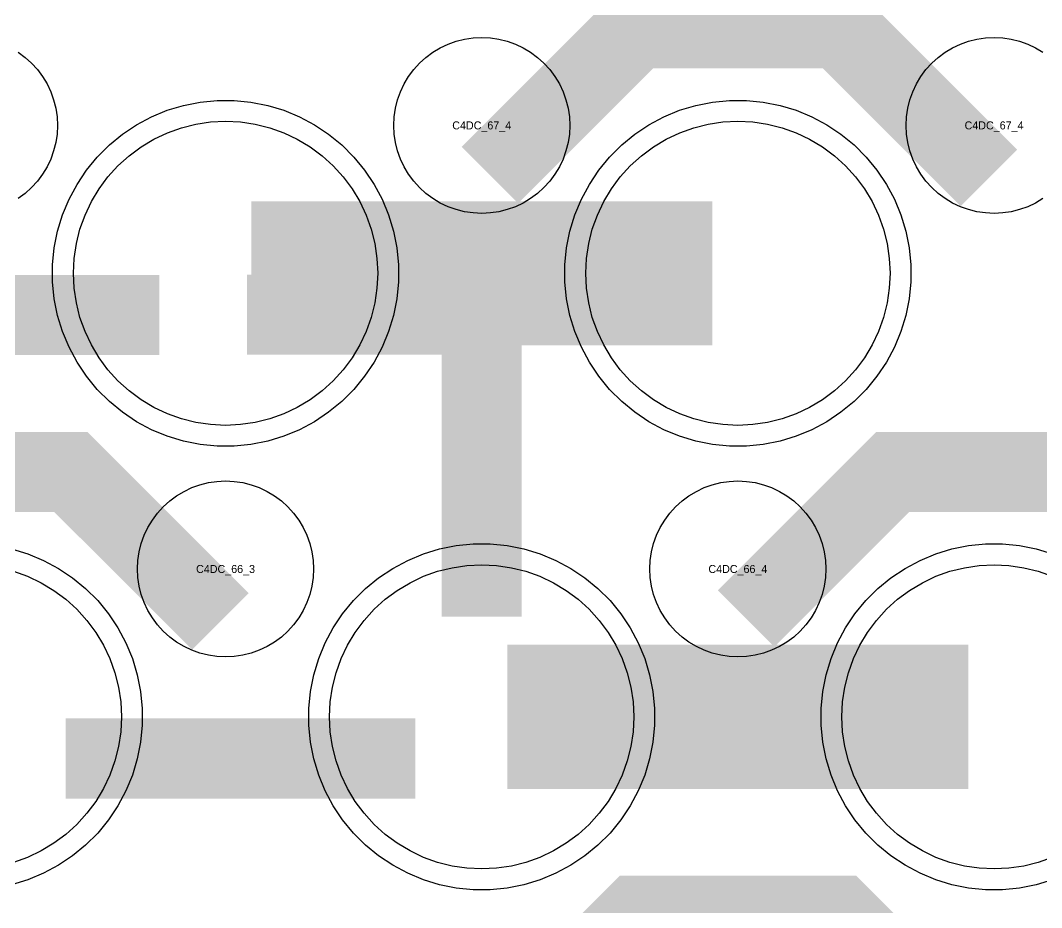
# Model space of a CAD drawing. Extents: x -11880 to 11880, y -14992 to 14992.
# Drawn here: x -10864.1 to -10545.2, y -5753.9 to -5476.8 of the extents above; entities that cross this region are included whole.
import ezdxf
from ezdxf.enums import TextEntityAlignment as Align

# ---------------------------------------------------------------- set-up
doc = ezdxf.new("R2010")
doc.units = 0
doc.header["$MEASUREMENT"] = 0
for name, color, linetype in [('GDS_775_DT_237', 138, 'CONTINUOUS'), ('RDL1_FS', 34, 'CONTINUOUS'), ('RDL_BS', 160, 'CONTINUOUS')]:
    doc.layers.add(name, color=color, linetype=linetype)

msp = doc.modelspace()

# ---------------------------------------------------------------- linework, layer by layer
at = {"layer": 'RDL1_FS'}
for points in [[(-10800, -5603.279), (-10804.657, -5603.05), (-10809.268, -5602.366), (-10813.791, -5601.234), (-10818.181, -5599.662), (-10822.395, -5597.67), (-10826.395, -5595.272), (-10830.14, -5592.494), (-10833.594, -5589.364), (-10836.724, -5585.91), (-10839.502, -5582.165), (-10841.9, -5578.165), (-10843.892, -5573.951), (-10845.464, -5569.561), (-10846.596, -5565.038), (-10847.28, -5560.427), (-10847.509, -5555.77), (-10847.28, -5551.113), (-10846.596, -5546.502), (-10845.464, -5541.979), (-10843.892, -5537.589), (-10841.9, -5533.375), (-10839.502, -5529.375), (-10836.724, -5525.63), (-10833.594, -5522.176), (-10830.14, -5519.046), (-10826.395, -5516.268), (-10822.395, -5513.87), (-10818.181, -5511.878), (-10813.791, -5510.306), (-10809.268, -5509.174), (-10804.657, -5508.49), (-10800, -5508.261), (-10795.343, -5508.49), (-10790.732, -5509.174), (-10786.209, -5510.306), (-10781.819, -5511.878), (-10777.605, -5513.87), (-10773.605, -5516.268), (-10769.86, -5519.046), (-10766.406, -5522.176), (-10763.276, -5525.63), (-10760.498, -5529.375), (-10758.1, -5533.375), (-10756.108, -5537.589), (-10754.536, -5541.979), (-10753.404, -5546.502), (-10752.72, -5551.113), (-10752.491, -5555.77), (-10752.72, -5560.427), (-10753.404, -5565.038), (-10754.536, -5569.561), (-10756.108, -5573.951), (-10758.1, -5578.165), (-10760.498, -5582.165), (-10763.276, -5585.91), (-10766.406, -5589.364), (-10769.86, -5592.494), (-10773.605, -5595.272), (-10777.605, -5597.67), (-10781.819, -5599.662), (-10786.209, -5601.234), (-10790.732, -5602.366), (-10795.343, -5603.05)], [(-10640, -5603.279), (-10644.657, -5603.05), (-10649.268, -5602.366), (-10653.791, -5601.234), (-10658.181, -5599.662), (-10662.395, -5597.67), (-10666.395, -5595.272), (-10670.14, -5592.494), (-10673.594, -5589.364), (-10676.724, -5585.91), (-10679.502, -5582.165), (-10681.9, -5578.165), (-10683.892, -5573.951), (-10685.464, -5569.561), (-10686.596, -5565.038), (-10687.28, -5560.427), (-10687.509, -5555.77), (-10687.28, -5551.113), (-10686.596, -5546.502), (-10685.464, -5541.979), (-10683.892, -5537.589), (-10681.9, -5533.375), (-10679.502, -5529.375), (-10676.724, -5525.63), (-10673.594, -5522.176), (-10670.14, -5519.046), (-10666.395, -5516.268), (-10662.395, -5513.87), (-10658.181, -5511.878), (-10653.791, -5510.306), (-10649.268, -5509.174), (-10644.657, -5508.49), (-10640, -5508.261), (-10635.343, -5508.49), (-10630.732, -5509.174), (-10626.209, -5510.306), (-10621.819, -5511.878), (-10617.605, -5513.87), (-10613.605, -5516.268), (-10609.86, -5519.046), (-10606.406, -5522.176), (-10603.276, -5525.63), (-10600.498, -5529.375), (-10598.1, -5533.375), (-10596.108, -5537.589), (-10594.536, -5541.979), (-10593.404, -5546.502), (-10592.72, -5551.113), (-10592.491, -5555.77), (-10592.72, -5560.427), (-10593.404, -5565.038), (-10594.536, -5569.561), (-10596.108, -5573.951), (-10598.1, -5578.165), (-10600.498, -5582.165), (-10603.276, -5585.91), (-10606.406, -5589.364), (-10609.86, -5592.494), (-10613.605, -5595.272), (-10617.605, -5597.67), (-10621.819, -5599.662), (-10626.209, -5601.234), (-10630.732, -5602.366), (-10635.343, -5603.05)], [(-10720, -5741.844), (-10724.657, -5741.615), (-10729.268, -5740.931), (-10733.791, -5739.799), (-10738.181, -5738.227), (-10742.395, -5736.235), (-10746.395, -5733.837), (-10750.14, -5731.059), (-10753.594, -5727.929), (-10756.724, -5724.475), (-10759.502, -5720.73), (-10761.9, -5716.73), (-10763.892, -5712.516), (-10765.464, -5708.126), (-10766.596, -5703.603), (-10767.28, -5698.992), (-10767.509, -5694.335), (-10767.28, -5689.678), (-10766.596, -5685.067), (-10765.464, -5680.544), (-10763.892, -5676.154), (-10761.9, -5671.94), (-10759.502, -5667.94), (-10756.724, -5664.195), (-10753.594, -5660.741), (-10750.14, -5657.611), (-10746.395, -5654.833), (-10742.395, -5652.435), (-10738.181, -5650.443), (-10733.791, -5648.871), (-10729.268, -5647.739), (-10724.657, -5647.055), (-10720, -5646.826), (-10715.343, -5647.055), (-10710.732, -5647.739), (-10706.209, -5648.871), (-10701.819, -5650.443), (-10697.605, -5652.435), (-10693.605, -5654.833), (-10689.86, -5657.611), (-10686.406, -5660.741), (-10683.276, -5664.195), (-10680.498, -5667.94), (-10678.1, -5671.94), (-10676.108, -5676.154), (-10674.536, -5680.544), (-10673.404, -5685.067), (-10672.72, -5689.678), (-10672.491, -5694.335), (-10672.72, -5698.992), (-10673.404, -5703.603), (-10674.536, -5708.126), (-10676.108, -5712.516), (-10678.1, -5716.73), (-10680.498, -5720.73), (-10683.276, -5724.475), (-10686.406, -5727.929), (-10689.86, -5731.059), (-10693.605, -5733.837), (-10697.605, -5736.235), (-10701.819, -5738.227), (-10706.209, -5739.799), (-10710.732, -5740.931), (-10715.343, -5741.615)]]:
    msp.add_lwpolyline(points, close=True, dxfattribs=at)
for points in [[(-10791.998, -5555.77, 45, 45, 0), (-10719.998, -5555.77, 45, 45, 0)], [(-10719.998, -5555.77, 45, 45, 0), (-10647.998, -5555.77, 45, 45, 0)], [(-10711.998, -5694.335, 45, 45, 0), (-10639.998, -5694.335, 45, 45, 0)], [(-10639.998, -5694.335, 45, 45, 0), (-10567.998, -5694.335, 45, 45, 0)]]:
    msp.add_lwpolyline(points, format="xyseb", dxfattribs=at)
for points in [[(-10541.819, -5738.227), (-10546.209, -5739.799), (-10550.732, -5740.931), (-10555.343, -5741.615), (-10560, -5741.844), (-10564.657, -5741.615), (-10569.268, -5740.931), (-10573.791, -5739.799), (-10578.181, -5738.227), (-10582.395, -5736.235), (-10586.395, -5733.837), (-10590.14, -5731.059), (-10593.594, -5727.929), (-10596.724, -5724.475), (-10599.502, -5720.73), (-10601.9, -5716.73), (-10603.892, -5712.516), (-10605.464, -5708.126), (-10606.596, -5703.603), (-10607.28, -5698.992), (-10607.509, -5694.335), (-10607.28, -5689.678), (-10606.596, -5685.067), (-10605.464, -5680.544), (-10603.892, -5676.154), (-10601.9, -5671.94), (-10599.502, -5667.94), (-10596.724, -5664.195), (-10593.594, -5660.741), (-10590.14, -5657.611), (-10586.395, -5654.833), (-10582.395, -5652.435), (-10578.181, -5650.443), (-10573.791, -5648.871), (-10569.268, -5647.739), (-10564.657, -5647.055), (-10560, -5646.826), (-10555.343, -5647.055), (-10550.732, -5647.739), (-10546.209, -5648.871), (-10541.819, -5650.443)], [(-10866.209, -5648.871), (-10861.819, -5650.443), (-10857.605, -5652.435), (-10853.605, -5654.833), (-10849.86, -5657.611), (-10846.406, -5660.741), (-10843.276, -5664.195), (-10840.498, -5667.94), (-10838.1, -5671.94), (-10836.108, -5676.154), (-10834.536, -5680.544), (-10833.404, -5685.067), (-10832.72, -5689.678), (-10832.491, -5694.335), (-10832.72, -5698.992), (-10833.404, -5703.603), (-10834.536, -5708.126), (-10836.108, -5712.516), (-10838.1, -5716.73), (-10840.498, -5720.73), (-10843.276, -5724.475), (-10846.406, -5727.929), (-10849.86, -5731.059), (-10853.605, -5733.837), (-10857.605, -5736.235), (-10861.819, -5738.227), (-10866.209, -5739.799)]]:
    msp.add_lwpolyline(points, dxfattribs=at)
at = {"layer": 'RDL_BS'}
for points in [[(-10717.438, -5525.084, 25, 25, 0), (-10671.623, -5479.269, 25, 25, 0), (-10638.07, -5479.269, 25, 25, 0)], [(-10561.599, -5525.983, 25, 25, 0), (-10608.313, -5479.269, 25, 25, 0), (-10638.071, -5479.269, 25, 25, 0)], [(-10720, -5663.01, 25, 25, 0), (-10720, -5556.233, 25, 25, 0)], [(-10720, -5663.01, 25, 25, 0), (-10720, -5556.233, 25, 25, 0)], [(-10929.984, -5568.783, 25, 25, 0), (-10820.719, -5568.783, 25, 25, 0)], [(-10707.5, -5568.733, 25, 25, 0), (-10793.333, -5568.733, 25, 25, 0)], [(-10707.5, -5568.733, 25, 25, 0), (-10772.167, -5568.733, 25, 25, 0)], [(-10801.599, -5664.548, 25, 25, 0), (-10848.313, -5617.834, 25, 25, 0), (-10878.071, -5617.834, 25, 25, 0)], [(-10637.438, -5663.649, 25, 25, 0), (-10591.623, -5617.834, 25, 25, 0), (-10558.07, -5617.834, 25, 25, 0)], [(-10481.599, -5664.548, 25, 25, 0), (-10528.313, -5617.834, 25, 25, 0), (-10558.071, -5617.834, 25, 25, 0)], [(-10849.984, -5707.348, 25, 25, 0), (-10740.719, -5707.348, 25, 25, 0)], [(-10717.438, -5802.214, 25, 25, 0), (-10671.623, -5756.399, 25, 25, 0), (-10638.07, -5756.399, 25, 25, 0)], [(-10561.599, -5803.113, 25, 25, 0), (-10608.313, -5756.399, 25, 25, 0), (-10638.071, -5756.399, 25, 25, 0)]]:
    msp.add_lwpolyline(points, format="xyseb", dxfattribs=at)
for points in [[(-10720, -5537.076), (-10722.693, -5536.944), (-10725.365, -5536.548), (-10727.984, -5535.891), (-10730.519, -5534.984), (-10732.956, -5533.832), (-10735.28, -5532.439), (-10737.443, -5530.836), (-10739.442, -5529.024), (-10741.254, -5527.025), (-10742.857, -5524.862), (-10744.25, -5522.538), (-10745.402, -5520.101), (-10746.309, -5517.566), (-10746.966, -5514.947), (-10747.362, -5512.275), (-10747.494, -5509.582), (-10747.362, -5506.889), (-10746.966, -5504.217), (-10746.309, -5501.598), (-10745.402, -5499.063), (-10744.25, -5496.626), (-10742.857, -5494.302), (-10741.254, -5492.139), (-10739.442, -5490.14), (-10737.443, -5488.328), (-10735.28, -5486.725), (-10732.956, -5485.332), (-10730.519, -5484.18), (-10727.984, -5483.273), (-10725.365, -5482.616), (-10722.693, -5482.22), (-10720, -5482.088), (-10717.307, -5482.22), (-10714.635, -5482.616), (-10712.016, -5483.273), (-10709.481, -5484.18), (-10707.044, -5485.332), (-10704.72, -5486.725), (-10702.557, -5488.328), (-10700.558, -5490.14), (-10698.746, -5492.139), (-10697.143, -5494.302), (-10695.75, -5496.626), (-10694.598, -5499.063), (-10693.691, -5501.598), (-10693.034, -5504.217), (-10692.638, -5506.889), (-10692.506, -5509.582), (-10692.638, -5512.275), (-10693.034, -5514.947), (-10693.691, -5517.566), (-10694.598, -5520.101), (-10695.75, -5522.538), (-10697.143, -5524.862), (-10698.746, -5527.025), (-10700.558, -5529.024), (-10702.557, -5530.836), (-10704.72, -5532.439), (-10707.044, -5533.832), (-10709.481, -5534.984), (-10712.016, -5535.891), (-10714.635, -5536.548), (-10717.307, -5536.944)], [(-10802.644, -5609.77), (-10807.938, -5609.253), (-10813.165, -5608.207), (-10818.205, -5606.676), (-10823.115, -5604.645), (-10827.777, -5602.153), (-10832.191, -5599.206), (-10836.292, -5595.844), (-10840.074, -5592.062), (-10843.436, -5587.961), (-10846.383, -5583.547), (-10848.875, -5578.885), (-10850.906, -5573.975), (-10852.437, -5568.935), (-10853.483, -5563.708), (-10854, -5558.414), (-10854, -5553.126), (-10853.483, -5547.832), (-10852.437, -5542.605), (-10850.906, -5537.565), (-10848.875, -5532.655), (-10846.383, -5527.993), (-10843.436, -5523.579), (-10840.074, -5519.478), (-10836.292, -5515.696), (-10832.191, -5512.334), (-10827.777, -5509.387), (-10823.115, -5506.895), (-10818.205, -5504.864), (-10813.165, -5503.333), (-10807.938, -5502.287), (-10802.644, -5501.77), (-10797.356, -5501.77), (-10792.062, -5502.287), (-10786.835, -5503.333), (-10781.795, -5504.864), (-10776.885, -5506.895), (-10772.223, -5509.387), (-10767.809, -5512.334), (-10763.708, -5515.696), (-10759.926, -5519.478), (-10756.564, -5523.579), (-10753.617, -5527.993), (-10751.125, -5532.655), (-10749.094, -5537.565), (-10747.563, -5542.605), (-10746.517, -5547.832), (-10746, -5553.126), (-10746, -5558.414), (-10746.517, -5563.708), (-10747.563, -5568.935), (-10749.094, -5573.975), (-10751.125, -5578.885), (-10753.617, -5583.547), (-10756.564, -5587.961), (-10759.926, -5592.062), (-10763.708, -5595.844), (-10767.809, -5599.206), (-10772.223, -5602.153), (-10776.885, -5604.645), (-10781.795, -5606.676), (-10786.835, -5608.207), (-10792.062, -5609.253), (-10797.356, -5609.77)], [(-10642.644, -5609.77), (-10647.938, -5609.253), (-10653.165, -5608.207), (-10658.205, -5606.676), (-10663.115, -5604.645), (-10667.777, -5602.153), (-10672.191, -5599.206), (-10676.292, -5595.844), (-10680.074, -5592.062), (-10683.436, -5587.961), (-10686.383, -5583.547), (-10688.875, -5578.885), (-10690.906, -5573.975), (-10692.437, -5568.935), (-10693.483, -5563.708), (-10694, -5558.414), (-10694, -5553.126), (-10693.483, -5547.832), (-10692.437, -5542.605), (-10690.906, -5537.565), (-10688.875, -5532.655), (-10686.383, -5527.993), (-10683.436, -5523.579), (-10680.074, -5519.478), (-10676.292, -5515.696), (-10672.191, -5512.334), (-10667.777, -5509.387), (-10663.115, -5506.895), (-10658.205, -5504.864), (-10653.165, -5503.333), (-10647.938, -5502.287), (-10642.644, -5501.77), (-10637.356, -5501.77), (-10632.062, -5502.287), (-10626.835, -5503.333), (-10621.795, -5504.864), (-10616.885, -5506.895), (-10612.223, -5509.387), (-10607.809, -5512.334), (-10603.708, -5515.696), (-10599.926, -5519.478), (-10596.564, -5523.579), (-10593.617, -5527.993), (-10591.125, -5532.655), (-10589.094, -5537.565), (-10587.563, -5542.605), (-10586.517, -5547.832), (-10586, -5553.126), (-10586, -5558.414), (-10586.517, -5563.708), (-10587.563, -5568.935), (-10589.094, -5573.975), (-10591.125, -5578.885), (-10593.617, -5583.547), (-10596.564, -5587.961), (-10599.926, -5592.062), (-10603.708, -5595.844), (-10607.809, -5599.206), (-10612.223, -5602.153), (-10616.885, -5604.645), (-10621.795, -5606.676), (-10626.835, -5608.207), (-10632.062, -5609.253), (-10637.356, -5609.77)], [(-10800, -5675.641), (-10802.693, -5675.509), (-10805.365, -5675.113), (-10807.984, -5674.456), (-10810.519, -5673.549), (-10812.956, -5672.397), (-10815.28, -5671.004), (-10817.443, -5669.401), (-10819.442, -5667.589), (-10821.254, -5665.59), (-10822.857, -5663.427), (-10824.25, -5661.103), (-10825.402, -5658.666), (-10826.309, -5656.131), (-10826.966, -5653.512), (-10827.362, -5650.84), (-10827.494, -5648.147), (-10827.362, -5645.454), (-10826.966, -5642.782), (-10826.309, -5640.163), (-10825.402, -5637.628), (-10824.25, -5635.191), (-10822.857, -5632.867), (-10821.254, -5630.704), (-10819.442, -5628.705), (-10817.443, -5626.893), (-10815.28, -5625.29), (-10812.956, -5623.897), (-10810.519, -5622.745), (-10807.984, -5621.838), (-10805.365, -5621.181), (-10802.693, -5620.785), (-10800, -5620.653), (-10797.307, -5620.785), (-10794.635, -5621.181), (-10792.016, -5621.838), (-10789.481, -5622.745), (-10787.044, -5623.897), (-10784.72, -5625.29), (-10782.557, -5626.893), (-10780.558, -5628.705), (-10778.746, -5630.704), (-10777.143, -5632.867), (-10775.75, -5635.191), (-10774.598, -5637.628), (-10773.691, -5640.163), (-10773.034, -5642.782), (-10772.638, -5645.454), (-10772.506, -5648.147), (-10772.638, -5650.84), (-10773.034, -5653.512), (-10773.691, -5656.131), (-10774.598, -5658.666), (-10775.75, -5661.103), (-10777.143, -5663.427), (-10778.746, -5665.59), (-10780.558, -5667.589), (-10782.557, -5669.401), (-10784.72, -5671.004), (-10787.044, -5672.397), (-10789.481, -5673.549), (-10792.016, -5674.456), (-10794.635, -5675.113), (-10797.307, -5675.509)], [(-10640, -5675.641), (-10642.693, -5675.509), (-10645.365, -5675.113), (-10647.984, -5674.456), (-10650.519, -5673.549), (-10652.956, -5672.397), (-10655.28, -5671.004), (-10657.443, -5669.401), (-10659.442, -5667.589), (-10661.254, -5665.59), (-10662.857, -5663.427), (-10664.25, -5661.103), (-10665.402, -5658.666), (-10666.309, -5656.131), (-10666.966, -5653.512), (-10667.362, -5650.84), (-10667.494, -5648.147), (-10667.362, -5645.454), (-10666.966, -5642.782), (-10666.309, -5640.163), (-10665.402, -5637.628), (-10664.25, -5635.191), (-10662.857, -5632.867), (-10661.254, -5630.704), (-10659.442, -5628.705), (-10657.443, -5626.893), (-10655.28, -5625.29), (-10652.956, -5623.897), (-10650.519, -5622.745), (-10647.984, -5621.838), (-10645.365, -5621.181), (-10642.693, -5620.785), (-10640, -5620.653), (-10637.307, -5620.785), (-10634.635, -5621.181), (-10632.016, -5621.838), (-10629.481, -5622.745), (-10627.044, -5623.897), (-10624.72, -5625.29), (-10622.557, -5626.893), (-10620.558, -5628.705), (-10618.746, -5630.704), (-10617.143, -5632.867), (-10615.75, -5635.191), (-10614.598, -5637.628), (-10613.691, -5640.163), (-10613.034, -5642.782), (-10612.638, -5645.454), (-10612.506, -5648.147), (-10612.638, -5650.84), (-10613.034, -5653.512), (-10613.691, -5656.131), (-10614.598, -5658.666), (-10615.75, -5661.103), (-10617.143, -5663.427), (-10618.746, -5665.59), (-10620.558, -5667.589), (-10622.557, -5669.401), (-10624.72, -5671.004), (-10627.044, -5672.397), (-10629.481, -5673.549), (-10632.016, -5674.456), (-10634.635, -5675.113), (-10637.307, -5675.509)], [(-10722.644, -5748.335), (-10727.938, -5747.818), (-10733.165, -5746.772), (-10738.205, -5745.241), (-10743.115, -5743.21), (-10747.777, -5740.718), (-10752.191, -5737.771), (-10756.292, -5734.409), (-10760.074, -5730.627), (-10763.436, -5726.526), (-10766.383, -5722.112), (-10768.875, -5717.45), (-10770.906, -5712.54), (-10772.437, -5707.5), (-10773.483, -5702.273), (-10774, -5696.979), (-10774, -5691.691), (-10773.483, -5686.397), (-10772.437, -5681.17), (-10770.906, -5676.13), (-10768.875, -5671.22), (-10766.383, -5666.558), (-10763.436, -5662.144), (-10760.074, -5658.043), (-10756.292, -5654.261), (-10752.191, -5650.899), (-10747.777, -5647.952), (-10743.115, -5645.46), (-10738.205, -5643.429), (-10733.165, -5641.898), (-10727.938, -5640.852), (-10722.644, -5640.335), (-10717.356, -5640.335), (-10712.062, -5640.852), (-10706.835, -5641.898), (-10701.795, -5643.429), (-10696.885, -5645.46), (-10692.223, -5647.952), (-10687.809, -5650.899), (-10683.708, -5654.261), (-10679.926, -5658.043), (-10676.564, -5662.144), (-10673.617, -5666.558), (-10671.125, -5671.22), (-10669.094, -5676.13), (-10667.563, -5681.17), (-10666.517, -5686.397), (-10666, -5691.691), (-10666, -5696.979), (-10666.517, -5702.273), (-10667.563, -5707.5), (-10669.094, -5712.54), (-10671.125, -5717.45), (-10673.617, -5722.112), (-10676.564, -5726.526), (-10679.926, -5730.627), (-10683.708, -5734.409), (-10687.809, -5737.771), (-10692.223, -5740.718), (-10696.885, -5743.21), (-10701.795, -5745.241), (-10706.835, -5746.772), (-10712.062, -5747.818), (-10717.356, -5748.335)]]:
    msp.add_lwpolyline(points, close=True, dxfattribs=at)
for points in [[(-10544.72, -5532.439), (-10547.044, -5533.832), (-10549.481, -5534.984), (-10552.016, -5535.891), (-10554.635, -5536.548), (-10557.307, -5536.944), (-10560, -5537.076), (-10562.693, -5536.944), (-10565.365, -5536.548), (-10567.984, -5535.891), (-10570.519, -5534.984), (-10572.956, -5533.832), (-10575.28, -5532.439), (-10577.443, -5530.836), (-10579.442, -5529.024), (-10581.254, -5527.025), (-10582.857, -5524.862), (-10584.25, -5522.538), (-10585.402, -5520.101), (-10586.309, -5517.566), (-10586.966, -5514.947), (-10587.362, -5512.275), (-10587.494, -5509.582), (-10587.362, -5506.889), (-10586.966, -5504.217), (-10586.309, -5501.598), (-10585.402, -5499.063), (-10584.25, -5496.626), (-10582.857, -5494.302), (-10581.254, -5492.139), (-10579.442, -5490.14), (-10577.443, -5488.328), (-10575.28, -5486.725), (-10572.956, -5485.332), (-10570.519, -5484.18), (-10567.984, -5483.273), (-10565.365, -5482.616), (-10562.693, -5482.22), (-10560, -5482.088), (-10557.307, -5482.22), (-10554.635, -5482.616), (-10552.016, -5483.273), (-10549.481, -5484.18), (-10547.044, -5485.332), (-10544.72, -5486.725)], [(-10864.72, -5486.725), (-10862.557, -5488.328), (-10860.558, -5490.14), (-10858.746, -5492.139), (-10857.143, -5494.302), (-10855.75, -5496.626), (-10854.598, -5499.063), (-10853.691, -5501.598), (-10853.034, -5504.217), (-10852.638, -5506.889), (-10852.506, -5509.582), (-10852.638, -5512.275), (-10853.034, -5514.947), (-10853.691, -5517.566), (-10854.598, -5520.101), (-10855.75, -5522.538), (-10857.143, -5524.862), (-10858.746, -5527.025), (-10860.558, -5529.024), (-10862.557, -5530.836), (-10864.72, -5532.439)], [(-10541.795, -5745.241), (-10546.835, -5746.772), (-10552.062, -5747.818), (-10557.356, -5748.335), (-10562.644, -5748.335), (-10567.938, -5747.818), (-10573.165, -5746.772), (-10578.205, -5745.241), (-10583.115, -5743.21), (-10587.777, -5740.718), (-10592.191, -5737.771), (-10596.292, -5734.409), (-10600.074, -5730.627), (-10603.436, -5726.526), (-10606.383, -5722.112), (-10608.875, -5717.45), (-10610.906, -5712.54), (-10612.437, -5707.5), (-10613.483, -5702.273), (-10614, -5696.979), (-10614, -5691.691), (-10613.483, -5686.397), (-10612.437, -5681.17), (-10610.906, -5676.13), (-10608.875, -5671.22), (-10606.383, -5666.558), (-10603.436, -5662.144), (-10600.074, -5658.043), (-10596.292, -5654.261), (-10592.191, -5650.899), (-10587.777, -5647.952), (-10583.115, -5645.46), (-10578.205, -5643.429), (-10573.165, -5641.898), (-10567.938, -5640.852), (-10562.644, -5640.335), (-10557.356, -5640.335), (-10552.062, -5640.852), (-10546.835, -5641.898), (-10541.795, -5643.429)], [(-10866.835, -5641.898), (-10861.795, -5643.429), (-10856.885, -5645.46), (-10852.223, -5647.952), (-10847.809, -5650.899), (-10843.708, -5654.261), (-10839.926, -5658.043), (-10836.564, -5662.144), (-10833.617, -5666.558), (-10831.125, -5671.22), (-10829.094, -5676.13), (-10827.563, -5681.17), (-10826.517, -5686.397), (-10826, -5691.691), (-10826, -5696.979), (-10826.517, -5702.273), (-10827.563, -5707.5), (-10829.094, -5712.54), (-10831.125, -5717.45), (-10833.617, -5722.112), (-10836.564, -5726.526), (-10839.926, -5730.627), (-10843.708, -5734.409), (-10847.809, -5737.771), (-10852.223, -5740.718), (-10856.885, -5743.21), (-10861.795, -5745.241), (-10866.835, -5746.772)]]:
    msp.add_lwpolyline(points, dxfattribs=at)

# ---------------------------------------------------------------- texts
at = {"layer": 'GDS_775_DT_237'}
for s, p in [('C4DC_67_4', (-10720, -5509.582)), ('C4DC_67_4', (-10720, -5509.582)), ('C4DC_67_4', (-10560, -5509.582)), ('C4DC_67_4', (-10560, -5509.582)), ('C4DC_66_3', (-10800, -5648.147)), ('C4DC_66_3', (-10800, -5648.147)), ('C4DC_66_4', (-10640, -5648.147)), ('C4DC_66_4', (-10640, -5648.147))]:
    msp.add_text(s, height=2.5, dxfattribs=at).set_placement(p, align=Align.MIDDLE_CENTER)

doc.saveas('drawing.dxf')
